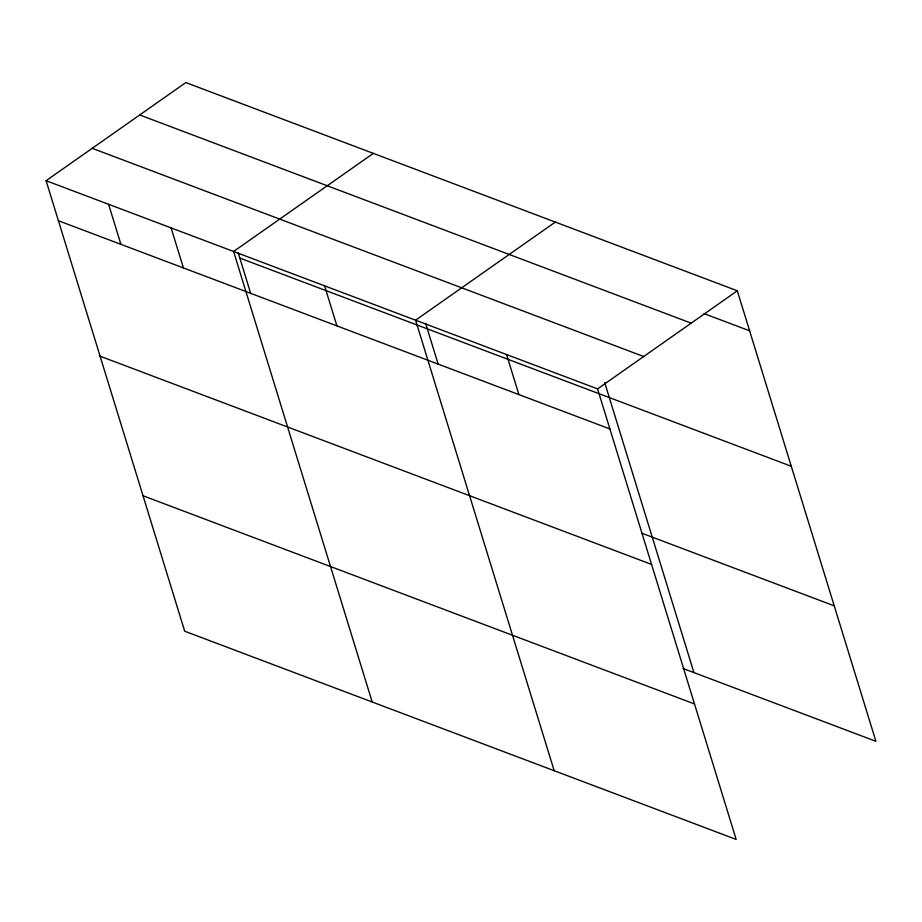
<?xml version="1.0" encoding="UTF-8"?>
<svg xmlns="http://www.w3.org/2000/svg" width="922" height="922" viewBox="0 0 922 922"><rect width="100%" height="100%" fill="white"/><g stroke="black" fill="none" stroke-linecap="round" stroke-linejoin="round"><path stroke-width="1.38" d="M46.1 180.7L597.571 388.9L736.171 839.423L184.7 631.213L46.1 180.7L185.829 82.577L737.3 290.787L875.9 741.3L683.214 668.554M373.329 153.375L233.6 251.487L372.2 702.011M555.321 222.075L415.58 320.188L554.18 770.711M597.571 388.9L737.3 290.787M704.12 313.653L749.621 330.825M139.718 114.962L691.189 323.161M92.212 148.315L643.683 356.526M239.824 258.079L791.295 466.278M58.42 220.738L609.891 428.949M641.539 533.1L834.226 605.846M100.095 356.203L651.554 564.402M143.025 495.759L694.497 703.959M604.682 382.526L693.92 672.599M506.57 354.544L518.89 394.593M425.641 323.403L438.273 364.444M324.59 285.843L336.91 325.881M238.141 252.605L250.772 293.657M171.1 227.895L183.42 267.933M108.6 204.292L120.92 244.342"/></g></svg>
